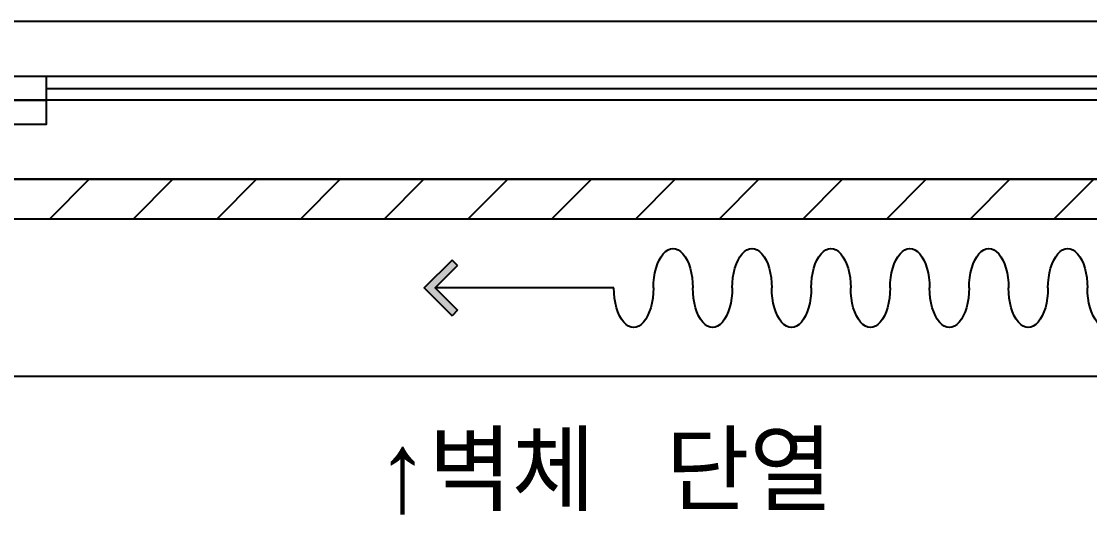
# Model space of a CAD drawing. Header units: inches. Extents: x 4000 to 56200, y 2703 to 36422.
# Drawn here: x 17285 to 18638, y 17961 to 18586 of the extents above; entities that cross this region are included whole.
import ezdxf

# ---------------------------------------------------------------- set-up
doc = ezdxf.new("R2010")
doc.units = ezdxf.units.IN
doc.header["$LTSCALE"] = 30
doc.header["$MEASUREMENT"] = 0
for name, color, linetype in [('0-LINE', 7, 'Continuous'), ('01. F-소품', 3, 'Continuous'), ('03-WAL NEW', 3, 'Continuous'), ('06-C-천장', 4, 'Continuous'), ('3.기호.계단선', 30, 'Continuous'), ('도면층4', 4, 'Continuous'), ('도면층5', 5, 'Continuous')]:
    doc.layers.add(name, color=color, linetype=linetype)
doc.styles.get("Standard").update_dxf_attribs({"font": 'txt.shx', "bigfont": 'whgtxt.shx'})

# ---------------------------------------------------------------- blocks, each defined once
blk = doc.blocks.new('도남e편한108-1003')
at = {"layer": '도면층4'}
for p, q in [((22367.7, 37571.9), (17867.7, 37571.9)), ((20877.7, 37486.9), (22277.7, 37486.9))]:
    blk.add_line(p, q, dxfattribs=at)
for points in [[(17867.7, 37371.9), (22367.7, 37371.9), (22367.7, 37571.9), (17867.7, 37571.9)], [(20817.7, 37501.9), (20817.7, 37471.9), (20877.7, 37471.9), (20877.7, 37501.9)], [(20817.7, 37471.9), (20817.7, 37441.9), (20877.7, 37441.9), (20877.7, 37471.9)]]:
    blk.add_lwpolyline(points, close=True, dxfattribs=at)
at = {"layer": '도면층5'}
for p, q in [((22277.7, 37501.9), (20877.7, 37501.9)), ((22277.7, 37471.9), (20877.7, 37471.9))]:
    blk.add_line(p, q, dxfattribs=at)
blk = doc.blocks.new('FFSFDF')
at = {"layer": '01. F-소품'}
blk.add_hatch(color=8, dxfattribs=at).paths.add_polyline_path([(1567672.9, 1746751.1), (1567679.9, 1746744.1), (1567715.3, 1746779.4), (1567679.9, 1746814.8), (1567672.9, 1746807.7), (1567701.2, 1746779.4)])
at = {"layer": '01. F-소품', "color": 8}
for p, q in [((1567672.9, 1746807.7), (1567679.9, 1746814.8)), ((1567474.8, 1746779.4), (1567701.2, 1746779.4)), ((1567672.9, 1746751.1), (1567679.9, 1746744.1))]:
    blk.add_line(p, q, dxfattribs=at)
for points in [[(1567679.9, 1746814.8), (1567715.3, 1746779.4), (1567679.9, 1746744.1)], [(1567672.9, 1746807.7), (1567701.2, 1746779.4), (1567672.9, 1746751.1)]]:
    blk.add_lwpolyline(points, dxfattribs=at)
for centre, start_param, end_param in [((1566799.8, 1746779.4), 1.570796, 4.712389), ((1566899.8, 1746779.4), 1.570796, 4.712389), ((1566999.8, 1746779.4), 1.570796, 4.712389), ((1567099.8, 1746779.4), 1.570796, 4.712389), ((1567199.8, 1746779.4), 1.570796, 4.712389), ((1567299.8, 1746779.4), 1.570796, 4.712389), ((1567399.8, 1746779.4), 1.570796, 4.712389), ((1566749.8, 1746779.4), 6.283185, 7.853982), ((1566849.8, 1746779.4), 4.712389, 7.853982), ((1566949.8, 1746779.4), 4.712389, 7.853982), ((1567049.8, 1746779.4), 4.712389, 7.853982), ((1567149.8, 1746779.4), 4.712389, 7.853982), ((1567249.8, 1746779.4), 4.712389, 7.853982), ((1567349.8, 1746779.4), 4.712389, 7.853982), ((1567449.8, 1746779.4), 4.712389, 7.853982)]:
    blk.add_ellipse(centre, major_axis=(0, -50), ratio=0.5, start_param=start_param, end_param=end_param, dxfattribs=at)

msp = doc.modelspace()

# ---------------------------------------------------------------- hatches: boundary and pattern name
at = {"layer": '03-WAL NEW'}
h = msp.add_hatch(dxfattribs=at)
h.set_pattern_fill('ANSI31', color=256, scale=600)
h.set_pattern_definition([(45, (-3561, -18986.44), (-53.03301, 53.03301), [])])
h.paths.add_polyline_path([(14306.7, 18335.5), (18756.7, 18335.5), (18756.7, 18385.5), (14306.7, 18385.5)])

# ---------------------------------------------------------------- linework, layer by layer
at = {"layer": '0-LINE'}
msp.add_line((18756.7, 18135.5), (14306.7, 18135.5), dxfattribs=at)
at = {"layer": '03-WAL NEW'}
msp.add_lwpolyline([(14306.7, 18335.5), (18756.7, 18335.5), (18756.7, 18385.5), (14306.7, 18385.5)], close=True, dxfattribs=at)

# ---------------------------------------------------------------- block references
at = {"color": 0, "xscale": -1}
msp.add_blockref('FFSFDF', (1585510.4, -1728531.6), dxfattribs=at)
at = {"layer": '06-C-천장'}
msp.add_blockref('도남e편한108-1003', (-3561, -18986.4), dxfattribs=at)

# ---------------------------------------------------------------- texts
at = {"layer": '3.기호.계단선'}
msp.add_text('↑벽체 단열', height=100, dxfattribs=at).set_placement((17735.2, 17965))

doc.saveas('drawing.dxf')
